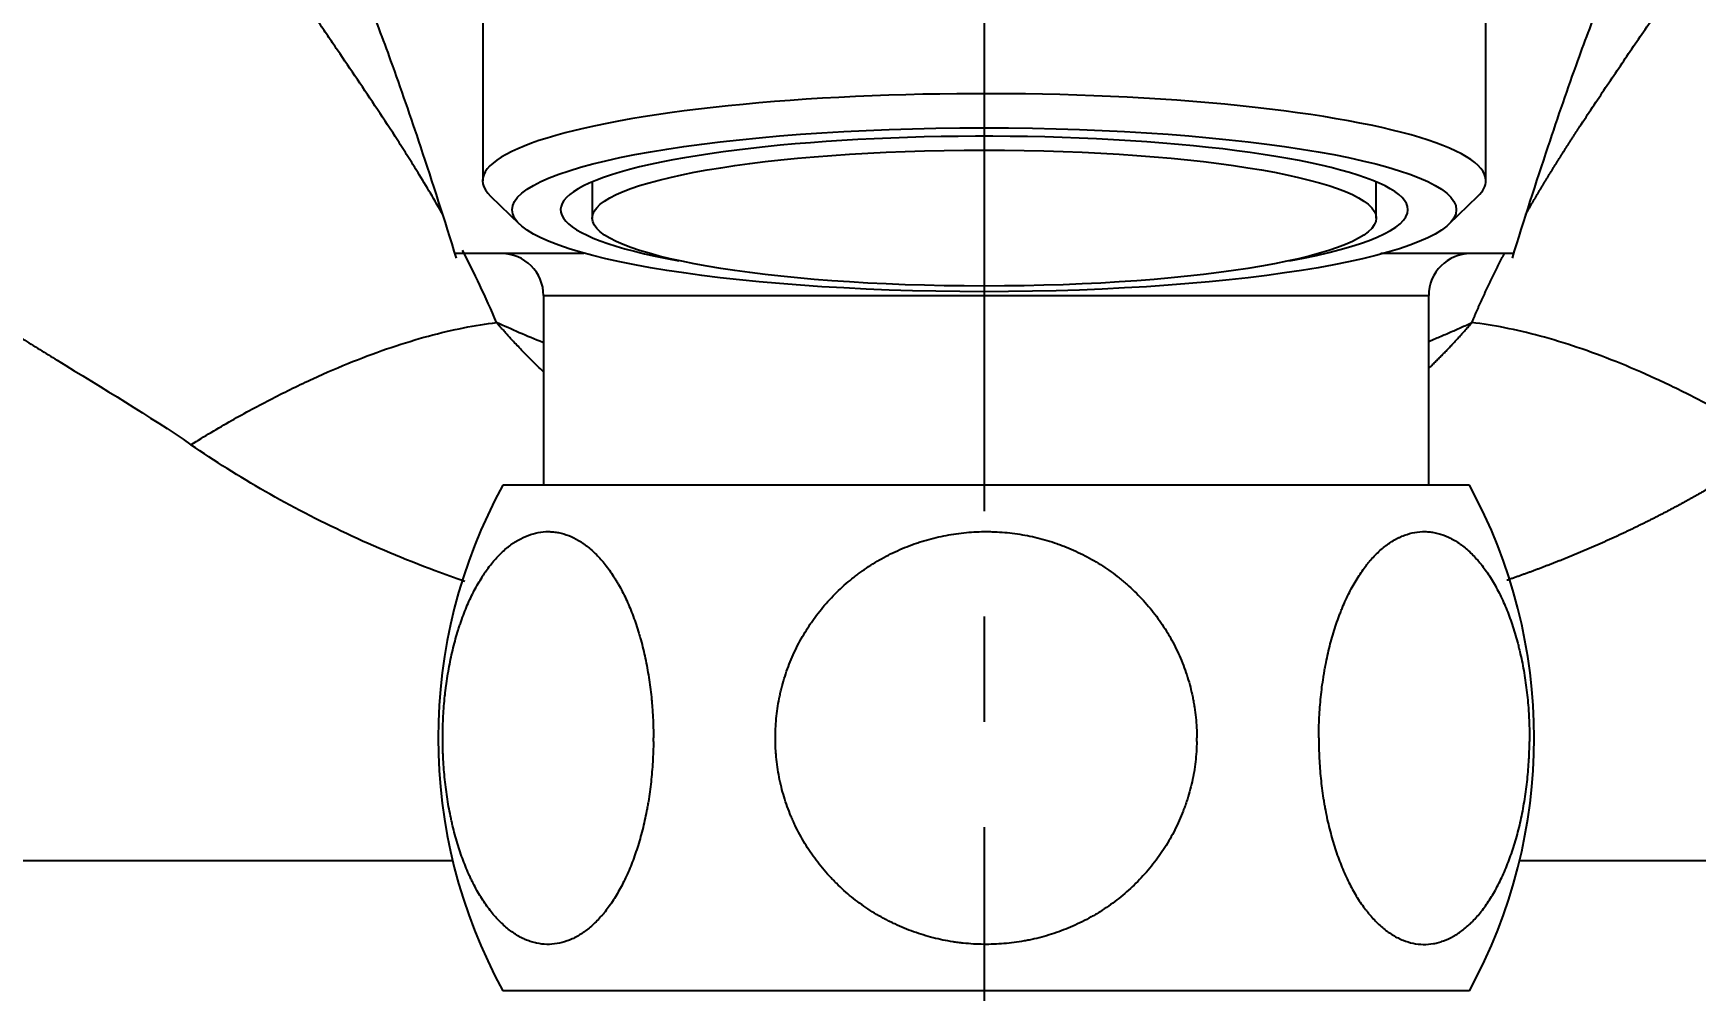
# Model space of a CAD drawing. Extents: x 0 to 1128, y 0 to 827.
# Drawn here: x 251.01 to 290.45, y 229.58 to 252.31 of the extents above; entities that cross this region are included whole.
import ezdxf

# ---------------------------------------------------------------- set-up
doc = ezdxf.new("R2010")
doc.units = 0
doc.header["$LTSCALE"] = 10
doc.header["$MEASUREMENT"] = 0
doc.header["$PDMODE"] = 3
doc.header["$PDSIZE"] = -10
doc.linetypes.add('CENTER', pattern=[2, 1.25, -0.25, 0.25, -0.25])
doc.layers.get('0').update_dxf_attribs({"linetype": 'CONTINUOUS'})
doc.layers.get('DEFPOINTS').update_dxf_attribs({"linetype": 'CONTINUOUS'})
doc.layers.add('1', color=7, linetype='CONTINUOUS')
doc.styles.add('Daelim Dimension', font='')
doc.styles.get('Daelim Dimension').set_extended_font_data('나눔고딕')
doc.dimstyles.new('DEFAULT', dxfattribs={"dimscale": 2, "dimtxt": 2, "dimasz": 2, "dimexe": 0, "dimexo": 2, "dimgap": 1, "dimtad": 1, "dimdec": 1, "dimzin": 9, "dimdsep": 46, "dimtxsty": 'Daelim Dimension', "dimcen": 0.5, "dimclrd": 252, "dimclre": 252, "dimclrt": 3, "dimadec": 1, "dimazin": 0, "dimtfac": 1, "dimtdec": 1, "dimtix": 1, "dimtmove": 0, "dimatfit": 3, "dimfxl": 1, "dimtolj": 1, "dimtzin": 1, "dimlwd": 9, "dimlwe": 9, "dimarcsym": 0})

# ---------------------------------------------------------------- blocks, each defined once
blk = doc.blocks.new('*D21')
at = {"color": 5, "lineweight": 9, "ltscale": 0.5, "transparency": 16777216}
for p, q in [((269.57, 331.874), (148.309, 331.874)), ((148.309, 236.665), (148.309, 327.874)), ((209.596, 232.665), (148.309, 232.665))]:
    blk.add_line(p, q, dxfattribs=at)
at = {"color": 5, "ltscale": 0.5, "transparency": 16777216}
for points in [[(147.642, 327.874), (148.976, 327.874), (148.309, 331.874)], [(147.642, 236.665), (148.976, 236.665), (148.309, 232.665)]]:
    blk.add_solid(points, dxfattribs=at)
at = {"layer": 'DEFPOINTS', "color": 0, "ltscale": 0.5, "transparency": 16777216}
for p in [(148.309, 331.874), (273.57, 331.874), (213.596, 232.665)]:
    blk.add_point(p, dxfattribs=at)
at = {"color": 7, "lineweight": -3, "ltscale": 0.5, "transparency": 16777216, "insert": (140.865, 282.27), "char_height": 10, "attachment_point": 5, "rotation": 90, "style": 'Daelim Dimension'}
blk.add_mtext('\\A1;99', dxfattribs=at)

msp = doc.modelspace()

# ---------------------------------------------------------------- linework, layer by layer
at = {"layer": '1', "color": 7, "linetype": 'Continuous', "lineweight": -3}
for p, q in [((261.669, 256.491), (261.669, 248.809)), ((285.469, 248.809), (285.469, 256.491)), ((264.269, 248.781), (264.269, 247.923)), ((282.869, 247.923), (282.869, 248.781)), ((261.855, 248.445), (262.544, 247.777)), ((284.594, 247.777), (285.283, 248.445)), ((263.113, 246.081), (263.113, 241.581)), ((263.113, 246.081), (284.113, 246.081)), ((284.113, 241.581), (284.113, 246.081)), ((285.079, 241.581), (262.147, 241.581)), ((260.958, 232.665), (211.256, 232.665)), ((335.882, 232.665), (286.267, 232.665)), ((285.079, 229.581), (262.147, 229.581))]:
    msp.add_line(p, q, dxfattribs=at)
at = {"layer": '1', "color": 1, "linetype": 'CENTER', "lineweight": -3}
msp.add_line((273.569, 253.464), (273.569, 171.853), dxfattribs=at)
at = {"layer": '1', "color": 7, "linetype": 'Continuous', "lineweight": -3}
for centre, radius, start, end in [((262.113, 246.081), 1, 0, 90), ((285.113, 246.081), 1, 90, 180), ((273.113, 235.581), 12.5, 151.3146, 208.6854), ((274.113, 235.581), 12.5, 331.3146, 28.6854)]:
    msp.add_arc(centre, radius, start, end, dxfattribs=at)
for centre, major_axis, start_param, end_param in [((273.569, 248.809), (11.9, 0), 0, 3.318798), ((273.569, 248.12), (10.05, 0), 0, 3.90716), ((273.569, 248.809), (11.9, 0), 6.10598, 6.283185), ((273.569, 248.12), (10.05, 0), 5.517618, 6.283185)]:
    msp.add_ellipse(centre, major_axis=major_axis, ratio=0.173648, start_param=start_param, end_param=end_param, dxfattribs=at)
for centre, major_axis in [((273.569, 248.12), (11.2, 0)), ((273.569, 247.923), (9.3, 0))]:
    msp.add_ellipse(centre, major_axis=major_axis, ratio=0.173648, dxfattribs=at)
for points, knots in [([(260.724, 248.007), (260.529, 248.348), (260.332, 248.677), (260.115, 249.03), (260.095, 249.063), (260.055, 249.127), (259.995, 249.225), (259.855, 249.449), (259.574, 249.891), (259.334, 250.258), (258.855, 250.981), (258.538, 251.447), (258.187, 251.964), (258.148, 252.022), (258.07, 252.136), (257.954, 252.307), (257.684, 252.705), (257.455, 253.042), (257.003, 253.715), (256.707, 254.161), (256.346, 254.721), (256.275, 254.834), (256.132, 255.059), (255.919, 255.396), (255.711, 255.736), (255.303, 256.417), (255.04, 256.873), (254.758, 257.388), (254.727, 257.445), (254.665, 257.559), (254.573, 257.731), (254.362, 258.133), (254.189, 258.478), (253.85, 259.172), (253.638, 259.638), (253.413, 260.167), (253.388, 260.226), (253.339, 260.345), (253.266, 260.522), (253.1, 260.937), (252.965, 261.296), (252.707, 262.013), (252.549, 262.492), (252.391, 263.028), (252.373, 263.087), (252.339, 263.206), (252.289, 263.384), (252.176, 263.8), (252.088, 264.155), (251.923, 264.863), (251.829, 265.333), (251.592, 266.733), (251.496, 267.652), (251.46, 268.547)], [0, 0, 0, 0, 0.041916, 0.041916, 0.046193, 0.046193, 0.05047, 0.059025, 0.076133, 0.110351, 0.110351, 0.178785, 0.178785, 0.18734, 0.18734, 0.195894, 0.213003, 0.24722, 0.24722, 0.315654, 0.315654, 0.332763, 0.332763, 0.349872, 0.384089, 0.384089, 0.452524, 0.452524, 0.461078, 0.461078, 0.469632, 0.486741, 0.520958, 0.520958, 0.589393, 0.589393, 0.597947, 0.597947, 0.606501, 0.62361, 0.657827, 0.657827, 0.726262, 0.726262, 0.734816, 0.734816, 0.74337, 0.760479, 0.794696, 0.794696, 0.863131, 0.863131, 1, 1, 1, 1]), ([(286.414, 248.005), (286.416, 248.01), (286.431, 248.036), (286.458, 248.082), (286.493, 248.144), (286.529, 248.206), (286.564, 248.267), (286.6, 248.329), (286.636, 248.39), (286.672, 248.451), (286.709, 248.513), (286.745, 248.574), (286.782, 248.635), (286.818, 248.696), (286.855, 248.757), (286.892, 248.818), (286.929, 248.879), (286.966, 248.939), (287.003, 249), (287.041, 249.061), (287.078, 249.121), (287.116, 249.182), (287.154, 249.242), (287.191, 249.303), (287.229, 249.363), (287.267, 249.423), (287.306, 249.484), (287.344, 249.544), (287.382, 249.604), (287.421, 249.664), (287.459, 249.725), (287.498, 249.785), (287.536, 249.845), (287.575, 249.905), (287.614, 249.965), (287.653, 250.025), (287.692, 250.085), (287.82, 250.28), (288.037, 250.609), (288.347, 251.073), (288.659, 251.535), (288.973, 251.996), (289.286, 252.457), (289.599, 252.918), (289.911, 253.381), (290.221, 253.846), (290.528, 254.313), (290.832, 254.783), (291.08, 255.175), (291.274, 255.487), (291.415, 255.716), (291.555, 255.948), (291.694, 256.181), (291.833, 256.416), (291.97, 256.654), (292.107, 256.893), (292.242, 257.135), (292.376, 257.378), (292.509, 257.623), (292.64, 257.871), (292.769, 258.12), (292.896, 258.371), (293.022, 258.624), (293.146, 258.879), (293.267, 259.135), (293.386, 259.393), (293.503, 259.653), (293.618, 259.915), (293.73, 260.177), (293.84, 260.442), (293.947, 260.707), (294.051, 260.974), (294.153, 261.242), (294.252, 261.511), (294.325, 261.717), (294.374, 261.86), (294.401, 261.939), (294.429, 262.018), (294.455, 262.098), (294.482, 262.179), (294.509, 262.26), (294.536, 262.341), (294.562, 262.423), (294.588, 262.505), (294.614, 262.588), (294.64, 262.671), (294.666, 262.755), (294.691, 262.839), (294.717, 262.923), (294.742, 263.008), (294.767, 263.093), (294.791, 263.178), (294.816, 263.264), (294.84, 263.351), (294.864, 263.437), (294.888, 263.524), (294.912, 263.612), (294.935, 263.699), (294.958, 263.788), (294.981, 263.876), (295.003, 263.965), (295.025, 264.054), (295.047, 264.143), (295.069, 264.233), (295.09, 264.323), (295.112, 264.413), (295.132, 264.504), (295.153, 264.595), (295.173, 264.686), (295.193, 264.777), (295.212, 264.869), (295.231, 264.961), (295.25, 265.053), (295.269, 265.145), (295.287, 265.238), (295.305, 265.33), (295.322, 265.423), (295.339, 265.517), (295.356, 265.61), (295.373, 265.703), (295.389, 265.797), (295.404, 265.891), (295.419, 265.985), (295.434, 266.079), (295.449, 266.174), (295.463, 266.268), (295.477, 266.362), (295.49, 266.457), (295.503, 266.552), (295.515, 266.647), (295.528, 266.742), (295.539, 266.837), (295.551, 266.932), (295.561, 267.027), (295.572, 267.122), (295.582, 267.217), (295.592, 267.312), (295.601, 267.407), (295.61, 267.503), (295.618, 267.598), (295.626, 267.693), (295.633, 267.788), (295.64, 267.883), (295.647, 267.978), (295.653, 268.073), (295.659, 268.168), (295.664, 268.263), (295.669, 268.358), (295.674, 268.452), (295.676, 268.515), (295.678, 268.547)], [0, 0, 0, 0, 0.000919, 0.004676, 0.008428, 0.012176, 0.01592, 0.019659, 0.023394, 0.027125, 0.030851, 0.034574, 0.038292, 0.042005, 0.045715, 0.049421, 0.053122, 0.056819, 0.060513, 0.064202, 0.067887, 0.071569, 0.075246, 0.07892, 0.082589, 0.086255, 0.089917, 0.093575, 0.097229, 0.100879, 0.104526, 0.108169, 0.111808, 0.115444, 0.119076, 0.122704, 0.126329, 0.129949, 0.158022, 0.185677, 0.21292, 0.23976, 0.266201, 0.29225, 0.317913, 0.343197, 0.368107, 0.392651, 0.416838, 0.42827, 0.439675, 0.451053, 0.462405, 0.473733, 0.485037, 0.496318, 0.507579, 0.518819, 0.53004, 0.541243, 0.552429, 0.5636, 0.574757, 0.585902, 0.597036, 0.608161, 0.619279, 0.630391, 0.641501, 0.65261, 0.663721, 0.674837, 0.68596, 0.697093, 0.708241, 0.711486, 0.71475, 0.718032, 0.721332, 0.724651, 0.727988, 0.731343, 0.734717, 0.738109, 0.741518, 0.744946, 0.748392, 0.751856, 0.755338, 0.758838, 0.762356, 0.765892, 0.769445, 0.773016, 0.776605, 0.780211, 0.783835, 0.787477, 0.791136, 0.794812, 0.798506, 0.802217, 0.805945, 0.809691, 0.813453, 0.817233, 0.82103, 0.824844, 0.828675, 0.832523, 0.836388, 0.84027, 0.844168, 0.848083, 0.852015, 0.855964, 0.859929, 0.863911, 0.86791, 0.871925, 0.875957, 0.880005, 0.884069, 0.88815, 0.892248, 0.896362, 0.900492, 0.904639, 0.908802, 0.912981, 0.917177, 0.921389, 0.925617, 0.929862, 0.934123, 0.9384, 0.942693, 0.947003, 0.951329, 0.955672, 0.960031, 0.964406, 0.968798, 0.973206, 0.97763, 0.982071, 0.986529, 0.991002, 0.995493, 1, 1, 1, 1]), ([(236.983, 262.175), (237.025, 261.276), (237.169, 260.36), (237.545, 258.975), (237.697, 258.512), (237.964, 257.816), (238.108, 257.467), (238.293, 257.061), (238.377, 256.887), (238.433, 256.771), (238.462, 256.713), (238.723, 256.19), (238.984, 255.724), (239.414, 255.03), (239.638, 254.685), (239.916, 254.286), (240.039, 254.115), (240.121, 254.002), (240.162, 253.946), (240.539, 253.44), (241.075, 252.775), (241.759, 252.017), (242.064, 251.697), (242.271, 251.484), (242.375, 251.378), (242.904, 250.849), (243.572, 250.224), (244.396, 249.517), (244.757, 249.22), (244.999, 249.023), (245.121, 248.925), (246.224, 248.053), (247.256, 247.316), (248.85, 246.253), (249.66, 245.732), (250.615, 245.137), (251.025, 244.885), (251.298, 244.717), (251.435, 244.633), (252.663, 243.881), (253.756, 243.226), (254.748, 242.543)], [0, 0, 0, 0, 0.125, 0.125, 0.1875, 0.1875, 0.21875, 0.234375, 0.242188, 0.242188, 0.25, 0.25, 0.3125, 0.3125, 0.34375, 0.359375, 0.367188, 0.367188, 0.375, 0.375, 0.4375, 0.46875, 0.484375, 0.484375, 0.5, 0.5, 0.5625, 0.59375, 0.609375, 0.609375, 0.625, 0.625, 0.75, 0.75, 0.8125, 0.84375, 0.859375, 0.859375, 0.875, 0.875, 1, 1, 1, 1]), ([(258.131, 254.963), (258.129, 254.962), (258.152, 254.915), (258.236, 254.739), (258.391, 254.407), (258.628, 253.868), (259, 252.963), (259.534, 251.55), (260.241, 249.492), (260.758, 247.885), (261.041, 246.969)], [0, 0, 0, 0, 0.092345, 0.14211, 0.2031, 0.281304, 0.379052, 0.543368, 0.750087, 1, 1, 1, 1]), ([(286.098, 246.973), (286.381, 247.888), (286.898, 249.495), (287.605, 251.552), (288.138, 252.964), (288.511, 253.869), (288.747, 254.407), (288.902, 254.74), (288.986, 254.915), (289.009, 254.962), (289.007, 254.963)], [0, 0, 0, 0, 0.249897, 0.456604, 0.620918, 0.718673, 0.796891, 0.857904, 0.907709, 1, 1, 1, 1]), ([(264.073, 247.081), (263.922, 247.081), (263.775, 247.081), (263.507, 247.081), (263.384, 247.081), (263.235, 247.081), (263.206, 247.081), (263.147, 247.081), (263.06, 247.081), (262.976, 247.081), (262.702, 247.081), (262.501, 247.081), (262.137, 247.081), (261.973, 247.081), (261.682, 247.081), (261.555, 247.081), (261.338, 247.081), (261.25, 247.081), (261.114, 247.081), (261.066, 247.081), (261.016, 247.081), (261.005, 247.081), (261.006, 247.081)], [0, 0, 0, 0, 0.076331, 0.076331, 0.144729, 0.144729, 0.161828, 0.161828, 0.178927, 0.213126, 0.213126, 0.34992, 0.34992, 0.486715, 0.486715, 0.62351, 0.62351, 0.760304, 0.760304, 0.897099, 0.897099, 1, 1, 1, 1]), ([(286.132, 247.081), (286.133, 247.081), (286.123, 247.081), (286.075, 247.081), (286.027, 247.081), (285.942, 247.081), (285.924, 247.081), (285.885, 247.081), (285.864, 247.081), (285.798, 247.081), (285.749, 247.081), (285.589, 247.081), (285.463, 247.081), (285.173, 247.081), (285.01, 247.081), (284.646, 247.081), (284.445, 247.081), (284.197, 247.081), (284.169, 247.081), (284.113, 247.081), (284.028, 247.081), (283.941, 247.081), (283.763, 247.081), (283.641, 247.081), (283.342, 247.081), (283.163, 247.081), (282.977, 247.081)], [0, 0, 0, 0, 0.098868, 0.098868, 0.233778, 0.233778, 0.267506, 0.267506, 0.301233, 0.301233, 0.368688, 0.368688, 0.503598, 0.503598, 0.638508, 0.638508, 0.773418, 0.773418, 0.790282, 0.790282, 0.807146, 0.840874, 0.840874, 0.908329, 0.908329, 1, 1, 1, 1]), ([(285.139, 245.442), (285.149, 245.465), (285.168, 245.51), (285.197, 245.577), (285.226, 245.645), (285.255, 245.712), (285.284, 245.779), (285.314, 245.845), (285.343, 245.912), (285.373, 245.978), (285.404, 246.044), (285.434, 246.11), (285.464, 246.176), (285.495, 246.241), (285.526, 246.307), (285.557, 246.372), (285.588, 246.437), (285.62, 246.502), (285.651, 246.567), (285.683, 246.632), (285.715, 246.696), (285.747, 246.761), (285.779, 246.825), (285.812, 246.889), (285.844, 246.953), (285.877, 247.017), (285.899, 247.06), (285.911, 247.082), (285.911, 247.083)], [0, 0, 0, 0, 0.040614, 0.081168, 0.121664, 0.1621, 0.202479, 0.242799, 0.283062, 0.323267, 0.363416, 0.403509, 0.443545, 0.483526, 0.523452, 0.563323, 0.603139, 0.642901, 0.682609, 0.722264, 0.761866, 0.801415, 0.840911, 0.880356, 0.919749, 0.959091, 0.998381, 1, 1, 1, 1]), ([(254.748, 242.543), (255.067, 242.741), (255.389, 242.933), (256.034, 243.3), (256.358, 243.475), (257.001, 243.807), (257.322, 243.963), (257.958, 244.255), (258.274, 244.39), (258.895, 244.639), (259.201, 244.752), (259.801, 244.954), (260.095, 245.044), (260.668, 245.199), (260.947, 245.264), (261.486, 245.371), (261.748, 245.413), (261.999, 245.442)], [0, 0, 0, 0, 0.125, 0.125, 0.25, 0.25, 0.375, 0.375, 0.5, 0.5, 0.625, 0.625, 0.75, 0.75, 0.875, 0.875, 1, 1, 1, 1]), ([(263.106, 244.278), (263.061, 244.321), (262.965, 244.413), (262.825, 244.551), (262.69, 244.688), (262.567, 244.816), (262.456, 244.933), (262.358, 245.039), (262.271, 245.134), (262.195, 245.219), (262.131, 245.291), (262.077, 245.352), (262.034, 245.401), (262.01, 245.43), (261.999, 245.442)], [0, 0, 0, 0, 0.117843, 0.24802, 0.368175, 0.478314, 0.578444, 0.668577, 0.748722, 0.81889, 0.879092, 0.929339, 0.969639, 1, 1, 1, 1]), ([(284.125, 244.367), (284.145, 244.386), (284.192, 244.431), (284.265, 244.503), (284.345, 244.583), (284.425, 244.664), (284.505, 244.746), (284.585, 244.829), (284.664, 244.913), (284.744, 244.999), (284.823, 245.085), (284.903, 245.173), (284.982, 245.262), (285.061, 245.351), (285.113, 245.412), (285.139, 245.442)], [0, 0, 0, 0, 0.056545, 0.132562, 0.209068, 0.286058, 0.363529, 0.441475, 0.519892, 0.598775, 0.678119, 0.757919, 0.83817, 0.918865, 1, 1, 1, 1]), ([(284.13, 245.004), (284.155, 245.015), (284.225, 245.043), (284.34, 245.091), (284.474, 245.148), (284.608, 245.205), (284.742, 245.264), (284.875, 245.323), (285.007, 245.382), (285.095, 245.422), (285.139, 245.442)], [0, 0, 0, 0, 0.072842, 0.205224, 0.337634, 0.47007, 0.602528, 0.735004, 0.867496, 1, 1, 1, 1]), ([(292.39, 242.543), (292.071, 242.741), (291.749, 242.933), (291.104, 243.3), (290.781, 243.475), (290.137, 243.807), (289.816, 243.963), (289.18, 244.255), (288.864, 244.39), (288.243, 244.639), (287.937, 244.752), (287.337, 244.954), (287.043, 245.044), (286.47, 245.199), (286.191, 245.264), (285.652, 245.371), (285.39, 245.413), (285.139, 245.442)], [0, 0, 0, 0, 0.125, 0.125, 0.25, 0.25, 0.375, 0.375, 0.5, 0.5, 0.625, 0.625, 0.75, 0.75, 0.875, 0.875, 1, 1, 1, 1]), ([(261.246, 239.299), (261.007, 239.381), (260.772, 239.465), (259.811, 239.823), (259.111, 240.117), (257.769, 240.745), (257.127, 241.08), (255.896, 241.785), (255.309, 242.156), (254.748, 242.543)], [0, 0, 0, 0, 0.096215, 0.096215, 0.397477, 0.397477, 0.698738, 0.698738, 1, 1, 1, 1]), ([(292.39, 242.543), (292.367, 242.527), (292.321, 242.495), (292.252, 242.448), (292.183, 242.401), (292.114, 242.355), (292.044, 242.308), (291.975, 242.262), (291.905, 242.217), (291.836, 242.171), (291.766, 242.126), (291.696, 242.081), (291.626, 242.036), (291.556, 241.991), (291.486, 241.947), (291.416, 241.903), (291.346, 241.86), (291.275, 241.816), (291.205, 241.773), (291.134, 241.73), (291.063, 241.687), (290.993, 241.645), (290.922, 241.603), (290.851, 241.561), (290.78, 241.519), (290.709, 241.478), (290.638, 241.437), (290.566, 241.396), (290.495, 241.355), (290.423, 241.315), (290.352, 241.275), (290.28, 241.235), (290.208, 241.195), (290.137, 241.156), (290.065, 241.116), (289.993, 241.078), (289.921, 241.039), (289.848, 241.001), (289.776, 240.962), (289.704, 240.924), (289.631, 240.887), (289.559, 240.849), (289.486, 240.812), (289.413, 240.775), (289.34, 240.738), (289.267, 240.702), (289.194, 240.666), (289.121, 240.63), (289.048, 240.594), (288.975, 240.558), (288.901, 240.523), (288.828, 240.488), (288.754, 240.453), (288.681, 240.419), (288.607, 240.384), (288.533, 240.35), (288.459, 240.316), (288.385, 240.283), (288.311, 240.249), (288.237, 240.216), (288.163, 240.183), (288.088, 240.15), (288.014, 240.118), (287.939, 240.086), (287.864, 240.054), (287.79, 240.022), (287.715, 239.99), (287.64, 239.959), (287.565, 239.928), (287.49, 239.897), (287.414, 239.866), (287.339, 239.835), (287.264, 239.805), (287.188, 239.775), (287.113, 239.745), (287.037, 239.716), (286.961, 239.686), (286.885, 239.657), (286.81, 239.628), (286.733, 239.599), (286.657, 239.571), (286.581, 239.542), (286.505, 239.514), (286.428, 239.486), (286.352, 239.459), (286.275, 239.431), (286.199, 239.404), (286.122, 239.377), (286.046, 239.35), (285.995, 239.333), (285.97, 239.324)], [0, 0, 0, 0, 0.011653, 0.023297, 0.034932, 0.046558, 0.058176, 0.069785, 0.081385, 0.092977, 0.104561, 0.116136, 0.127703, 0.139261, 0.150812, 0.162355, 0.173889, 0.185416, 0.196935, 0.208447, 0.219951, 0.231447, 0.242936, 0.254418, 0.265892, 0.277359, 0.288819, 0.300272, 0.311718, 0.323158, 0.33459, 0.346016, 0.357435, 0.368848, 0.380254, 0.391654, 0.403048, 0.414435, 0.425817, 0.437192, 0.448562, 0.459925, 0.471283, 0.482636, 0.493982, 0.505323, 0.516659, 0.52799, 0.539315, 0.550635, 0.56195, 0.57326, 0.584565, 0.595865, 0.607161, 0.618452, 0.629738, 0.64102, 0.652298, 0.663571, 0.67484, 0.686105, 0.697366, 0.708623, 0.719876, 0.731126, 0.742372, 0.753614, 0.764853, 0.776088, 0.78732, 0.798548, 0.809774, 0.820997, 0.832216, 0.843433, 0.854647, 0.865858, 0.877067, 0.888273, 0.899476, 0.910678, 0.921877, 0.933073, 0.944268, 0.955461, 0.966652, 0.977841, 0.989028, 1, 1, 1, 1]), ([(265.72, 235.501), (265.719, 235.338), (265.713, 235.176), (265.694, 234.856), (265.667, 234.539), (265.625, 234.228), (265.593, 234.035), (265.586, 233.997), (265.573, 233.92), (265.566, 233.882), (265.544, 233.768), (265.528, 233.693), (265.479, 233.472), (265.406, 233.184), (265.319, 232.913), (265.249, 232.715), (265.225, 232.651), (265.175, 232.523), (265.149, 232.46), (265.069, 232.276), (265.013, 232.16), (264.895, 231.939), (264.773, 231.73), (264.641, 231.545), (264.554, 231.436), (264.537, 231.415), (264.502, 231.373), (264.449, 231.312), (264.396, 231.255), (264.288, 231.147), (264.14, 231.017), (263.988, 230.915), (263.871, 230.849), (263.831, 230.829), (263.772, 230.802), (263.752, 230.793), (263.712, 230.777), (263.692, 230.769), (263.592, 230.734), (263.433, 230.692), (263.272, 230.68), (263.111, 230.684), (263.03, 230.693), (262.929, 230.715), (262.909, 230.72), (262.868, 230.73), (262.808, 230.748), (262.748, 230.769), (262.63, 230.818), (262.474, 230.897), (262.322, 231.006), (262.21, 231.098), (262.173, 231.131), (262.118, 231.183), (262.1, 231.201), (262.063, 231.237), (262.045, 231.256), (261.956, 231.351), (261.817, 231.516), (261.688, 231.706), (261.563, 231.909), (261.502, 232.017), (261.43, 232.16), (261.416, 232.189), (261.388, 232.247), (261.346, 232.336), (261.306, 232.428), (261.229, 232.614), (261.132, 232.871), (261.049, 233.147), (260.991, 233.36), (260.973, 233.432), (260.947, 233.542), (260.938, 233.579), (260.922, 233.654), (260.914, 233.691), (260.875, 233.878), (260.82, 234.182), (260.781, 234.494), (260.75, 234.81), (260.738, 234.97), (260.729, 235.173), (260.727, 235.214), (260.725, 235.295), (260.721, 235.417), (260.72, 235.538), (260.721, 235.78), (260.731, 236.101), (260.756, 236.419), (260.777, 236.618), (260.781, 236.657), (260.791, 236.736), (260.796, 236.776), (260.811, 236.894), (260.823, 236.972), (260.86, 237.203), (260.917, 237.505), (260.988, 237.793), (261.047, 238.005), (261.078, 238.109), (261.111, 238.212), (261.134, 238.28), (261.145, 238.314), (261.203, 238.48), (261.253, 238.608), (261.357, 238.853), (261.468, 239.087), (261.59, 239.299), (261.67, 239.425), (261.686, 239.45), (261.718, 239.498), (261.768, 239.57), (261.818, 239.638), (261.92, 239.769), (262.06, 239.929), (262.206, 240.062), (262.319, 240.151), (262.357, 240.18), (262.415, 240.219), (262.434, 240.232), (262.473, 240.256), (262.493, 240.268), (262.59, 240.324), (262.747, 240.399), (262.906, 240.443), (263.066, 240.473), (263.147, 240.48), (263.249, 240.48), (263.269, 240.479), (263.31, 240.477), (263.371, 240.472), (263.431, 240.463), (263.552, 240.439), (263.711, 240.392), (263.867, 240.316), (263.984, 240.247), (264.022, 240.222), (264.08, 240.182), (264.099, 240.168), (264.137, 240.139), (264.156, 240.125), (264.25, 240.049), (264.396, 239.913), (264.535, 239.752), (264.67, 239.576), (264.736, 239.482), (264.815, 239.355), (264.831, 239.329), (264.862, 239.277), (264.908, 239.197), (264.953, 239.115), (265.04, 238.946), (265.149, 238.711), (265.247, 238.455), (265.316, 238.255), (265.338, 238.188), (265.37, 238.084), (265.381, 238.049), (265.401, 237.979), (265.411, 237.943), (265.46, 237.765), (265.531, 237.475), (265.586, 237.173), (265.634, 236.866), (265.655, 236.71), (265.675, 236.51), (265.679, 236.47), (265.686, 236.39), (265.696, 236.27), (265.704, 236.149), (265.716, 235.906), (265.72, 235.744), (265.72, 235.581)], [0, 0, 0, 0, 0.015625, 0.015625, 0.03125, 0.046875, 0.046875, 0.050781, 0.050781, 0.054688, 0.054688, 0.0625, 0.0625, 0.078125, 0.09375, 0.09375, 0.101563, 0.101563, 0.109375, 0.109375, 0.125, 0.125, 0.140625, 0.15625, 0.15625, 0.160156, 0.160156, 0.164063, 0.171875, 0.171875, 0.1875, 0.203125, 0.203125, 0.210938, 0.210938, 0.214844, 0.214844, 0.21875, 0.21875, 0.234375, 0.25, 0.25, 0.265625, 0.265625, 0.269531, 0.269531, 0.273438, 0.28125, 0.28125, 0.296875, 0.3125, 0.3125, 0.320313, 0.320313, 0.324219, 0.324219, 0.328125, 0.328125, 0.34375, 0.359375, 0.359375, 0.375, 0.375, 0.378906, 0.378906, 0.382813, 0.390625, 0.390625, 0.40625, 0.421875, 0.421875, 0.429688, 0.429688, 0.433594, 0.433594, 0.4375, 0.4375, 0.453125, 0.46875, 0.46875, 0.484375, 0.484375, 0.488281, 0.488281, 0.492188, 0.5, 0.5, 0.515625, 0.53125, 0.53125, 0.535156, 0.535156, 0.539063, 0.539063, 0.546875, 0.546875, 0.5625, 0.578125, 0.578125, 0.585938, 0.589844, 0.589844, 0.59375, 0.59375, 0.609375, 0.609375, 0.625, 0.640625, 0.640625, 0.644531, 0.644531, 0.648438, 0.65625, 0.65625, 0.671875, 0.6875, 0.6875, 0.695313, 0.695313, 0.699219, 0.699219, 0.703125, 0.703125, 0.71875, 0.734375, 0.734375, 0.75, 0.75, 0.753906, 0.753906, 0.757813, 0.765625, 0.765625, 0.78125, 0.796875, 0.796875, 0.804688, 0.804688, 0.808594, 0.808594, 0.8125, 0.8125, 0.828125, 0.84375, 0.84375, 0.859375, 0.859375, 0.863281, 0.863281, 0.867187, 0.875, 0.875, 0.890625, 0.90625, 0.90625, 0.914062, 0.914062, 0.917969, 0.917969, 0.921875, 0.921875, 0.9375, 0.953125, 0.953125, 0.96875, 0.96875, 0.972656, 0.972656, 0.976562, 0.984375, 0.984375, 1, 1, 1, 1]), ([(278.612, 235.501), (278.609, 235.338), (278.598, 235.176), (278.561, 234.856), (278.507, 234.539), (278.421, 234.228), (278.358, 234.035), (278.345, 233.997), (278.317, 233.92), (278.303, 233.882), (278.259, 233.768), (278.228, 233.693), (278.129, 233.472), (277.984, 233.184), (277.811, 232.913), (277.67, 232.715), (277.622, 232.651), (277.521, 232.523), (277.469, 232.46), (277.309, 232.276), (277.197, 232.16), (276.963, 231.939), (276.718, 231.73), (276.453, 231.545), (276.281, 231.436), (276.246, 231.415), (276.176, 231.373), (276.071, 231.312), (275.963, 231.255), (275.747, 231.147), (275.453, 231.017), (275.147, 230.915), (274.913, 230.849), (274.835, 230.829), (274.716, 230.802), (274.676, 230.793), (274.596, 230.777), (274.556, 230.769), (274.357, 230.734), (274.037, 230.692), (273.716, 230.68), (273.393, 230.684), (273.232, 230.693), (273.03, 230.715), (272.989, 230.72), (272.908, 230.73), (272.788, 230.748), (272.669, 230.769), (272.432, 230.818), (272.12, 230.897), (271.817, 231.006), (271.593, 231.098), (271.518, 231.131), (271.408, 231.183), (271.371, 231.201), (271.299, 231.237), (271.263, 231.256), (271.083, 231.351), (270.806, 231.516), (270.547, 231.706), (270.297, 231.909), (270.177, 232.017), (270.032, 232.16), (270.004, 232.189), (269.947, 232.247), (269.864, 232.336), (269.784, 232.428), (269.629, 232.614), (269.436, 232.871), (269.27, 233.147), (269.154, 233.36), (269.118, 233.432), (269.065, 233.542), (269.048, 233.579), (269.015, 233.654), (268.999, 233.691), (268.921, 233.878), (268.812, 234.182), (268.734, 234.494), (268.672, 234.81), (268.649, 234.97), (268.63, 235.173), (268.627, 235.214), (268.621, 235.295), (268.614, 235.417), (268.612, 235.538), (268.614, 235.78), (268.633, 236.101), (268.684, 236.419), (268.726, 236.618), (268.735, 236.657), (268.753, 236.736), (268.763, 236.776), (268.795, 236.894), (268.818, 236.972), (268.892, 237.203), (269.005, 237.505), (269.148, 237.793), (269.266, 238.005), (269.307, 238.075), (269.372, 238.178), (269.394, 238.212), (269.439, 238.28), (269.462, 238.314), (269.578, 238.48), (269.677, 238.608), (269.886, 238.853), (270.107, 239.087), (270.351, 239.299), (270.511, 239.425), (270.543, 239.45), (270.609, 239.498), (270.707, 239.57), (270.808, 239.638), (271.012, 239.769), (271.291, 239.929), (271.584, 240.062), (271.81, 240.151), (271.886, 240.18), (272.002, 240.219), (272.04, 240.232), (272.118, 240.256), (272.157, 240.268), (272.352, 240.324), (272.665, 240.399), (272.984, 240.443), (273.305, 240.473), (273.466, 240.48), (273.67, 240.48), (273.711, 240.479), (273.792, 240.477), (273.914, 240.472), (274.035, 240.463), (274.275, 240.439), (274.594, 240.392), (274.906, 240.316), (275.139, 240.247), (275.216, 240.222), (275.331, 240.182), (275.37, 240.168), (275.446, 240.139), (275.484, 240.125), (275.672, 240.049), (275.965, 239.913), (276.242, 239.752), (276.512, 239.576), (276.643, 239.482), (276.802, 239.355), (276.834, 239.329), (276.896, 239.277), (276.989, 239.197), (277.078, 239.115), (277.251, 238.946), (277.471, 238.711), (277.666, 238.455), (277.804, 238.255), (277.848, 238.188), (277.912, 238.084), (277.933, 238.049), (277.974, 237.979), (277.994, 237.943), (278.092, 237.765), (278.233, 237.475), (278.344, 237.173), (278.441, 236.866), (278.481, 236.71), (278.522, 236.51), (278.53, 236.47), (278.544, 236.39), (278.564, 236.27), (278.58, 236.149), (278.604, 235.906), (278.613, 235.744), (278.613, 235.581)], [0, 0, 0, 0, 0.015625, 0.015625, 0.03125, 0.046875, 0.046875, 0.050781, 0.050781, 0.054688, 0.054688, 0.0625, 0.0625, 0.078125, 0.09375, 0.09375, 0.101562, 0.101562, 0.109375, 0.109375, 0.125, 0.125, 0.140625, 0.15625, 0.15625, 0.160156, 0.160156, 0.164062, 0.171875, 0.171875, 0.1875, 0.203125, 0.203125, 0.210937, 0.210937, 0.214844, 0.214844, 0.21875, 0.21875, 0.234375, 0.25, 0.25, 0.265625, 0.265625, 0.269531, 0.269531, 0.273437, 0.28125, 0.28125, 0.296875, 0.3125, 0.3125, 0.320312, 0.320312, 0.324219, 0.324219, 0.328125, 0.328125, 0.34375, 0.359375, 0.359375, 0.375, 0.375, 0.378906, 0.378906, 0.382812, 0.390625, 0.390625, 0.40625, 0.421875, 0.421875, 0.429687, 0.429687, 0.433594, 0.433594, 0.4375, 0.4375, 0.453125, 0.46875, 0.46875, 0.484375, 0.484375, 0.488281, 0.488281, 0.492187, 0.5, 0.5, 0.515625, 0.53125, 0.53125, 0.535156, 0.535156, 0.539062, 0.539062, 0.546875, 0.546875, 0.5625, 0.578125, 0.578125, 0.585937, 0.585937, 0.589844, 0.589844, 0.59375, 0.59375, 0.609375, 0.609375, 0.625, 0.640625, 0.640625, 0.644531, 0.644531, 0.648437, 0.65625, 0.65625, 0.671875, 0.6875, 0.6875, 0.695312, 0.695312, 0.699219, 0.699219, 0.703125, 0.703125, 0.71875, 0.734375, 0.734375, 0.75, 0.75, 0.753906, 0.753906, 0.757812, 0.765625, 0.765625, 0.78125, 0.796875, 0.796875, 0.804687, 0.804687, 0.808594, 0.808594, 0.8125, 0.8125, 0.828125, 0.84375, 0.84375, 0.859375, 0.859375, 0.863281, 0.863281, 0.867187, 0.875, 0.875, 0.890625, 0.90625, 0.90625, 0.914062, 0.914062, 0.917969, 0.917969, 0.921875, 0.921875, 0.9375, 0.953125, 0.953125, 0.96875, 0.96875, 0.972656, 0.972656, 0.976562, 0.984375, 0.984375, 1, 1, 1, 1]), ([(281.505, 235.581), (281.505, 235.745), (281.509, 235.908), (281.526, 236.231), (281.55, 236.552), (281.591, 236.866), (281.622, 237.061), (281.628, 237.1), (281.641, 237.178), (281.648, 237.217), (281.67, 237.332), (281.685, 237.408), (281.733, 237.632), (281.804, 237.924), (281.89, 238.199), (281.96, 238.4), (281.984, 238.466), (282.021, 238.563), (282.034, 238.596), (282.06, 238.66), (282.073, 238.691), (282.139, 238.847), (282.195, 238.965), (282.312, 239.19), (282.434, 239.403), (282.567, 239.592), (282.653, 239.703), (282.671, 239.725), (282.706, 239.767), (282.758, 239.829), (282.812, 239.888), (282.921, 239.999), (283.068, 240.132), (283.222, 240.237), (283.32, 240.293), (283.34, 240.304), (283.38, 240.324), (283.4, 240.334), (283.459, 240.363), (283.5, 240.379), (283.62, 240.424), (283.781, 240.468), (283.943, 240.481), (284.064, 240.479), (284.105, 240.476), (284.166, 240.47), (284.187, 240.467), (284.227, 240.461), (284.248, 240.457), (284.35, 240.436), (284.431, 240.411), (284.59, 240.347), (284.747, 240.268), (284.9, 240.159), (285.013, 240.065), (285.05, 240.032), (285.125, 239.962), (285.161, 239.926), (285.269, 239.811), (285.409, 239.645), (285.539, 239.453), (285.665, 239.248), (285.726, 239.139), (285.843, 238.908), (285.898, 238.787), (286.001, 238.537), (286.098, 238.277), (286.181, 237.999), (286.229, 237.819), (286.239, 237.783), (286.257, 237.709), (286.266, 237.672), (286.292, 237.561), (286.309, 237.486), (286.355, 237.26), (286.409, 236.954), (286.448, 236.639), (286.47, 236.399), (286.477, 236.319), (286.485, 236.197), (286.488, 236.156), (286.492, 236.075), (286.494, 236.034), (286.503, 235.829), (286.506, 235.665), (286.505, 235.501)], [0, 0, 0, 0, 0.03125, 0.03125, 0.0625, 0.09375, 0.09375, 0.101562, 0.101562, 0.109375, 0.109375, 0.125, 0.125, 0.15625, 0.1875, 0.1875, 0.203125, 0.203125, 0.210937, 0.210937, 0.21875, 0.21875, 0.25, 0.25, 0.28125, 0.3125, 0.3125, 0.320312, 0.320312, 0.328125, 0.34375, 0.34375, 0.375, 0.40625, 0.40625, 0.414062, 0.414062, 0.421875, 0.421875, 0.4375, 0.4375, 0.46875, 0.5, 0.5, 0.515625, 0.515625, 0.523437, 0.523437, 0.53125, 0.53125, 0.5625, 0.5625, 0.59375, 0.625, 0.625, 0.640625, 0.640625, 0.65625, 0.65625, 0.6875, 0.71875, 0.71875, 0.75, 0.75, 0.78125, 0.78125, 0.8125, 0.84375, 0.84375, 0.851563, 0.851563, 0.859375, 0.859375, 0.875, 0.875, 0.90625, 0.9375, 0.9375, 0.953125, 0.953125, 0.960937, 0.960937, 0.96875, 0.96875, 1, 1, 1, 1]), ([(281.505, 235.581), (281.505, 235.418), (281.509, 235.257), (281.525, 234.937), (281.549, 234.62), (281.589, 234.308), (281.619, 234.115), (281.626, 234.076), (281.639, 233.999), (281.645, 233.961), (281.666, 233.847), (281.681, 233.771), (281.728, 233.549), (281.799, 233.26), (281.883, 232.986), (281.951, 232.786), (281.974, 232.721), (282.023, 232.592), (282.049, 232.528), (282.127, 232.342), (282.182, 232.224), (282.297, 231.999), (282.417, 231.786), (282.547, 231.597), (282.632, 231.486), (282.649, 231.464), (282.684, 231.421), (282.736, 231.358), (282.789, 231.299), (282.895, 231.187), (283.041, 231.052), (283.193, 230.945), (283.308, 230.875), (283.347, 230.853), (283.406, 230.824), (283.426, 230.814), (283.466, 230.797), (283.486, 230.788), (283.585, 230.749), (283.744, 230.701), (283.904, 230.683), (284.065, 230.681), (284.145, 230.687), (284.246, 230.704), (284.267, 230.708), (284.307, 230.717), (284.367, 230.732), (284.427, 230.751), (284.546, 230.795), (284.702, 230.868), (284.854, 230.97), (284.967, 231.057), (285.004, 231.089), (285.06, 231.138), (285.078, 231.155), (285.115, 231.19), (285.133, 231.208), (285.223, 231.299), (285.363, 231.458), (285.495, 231.642), (285.621, 231.839), (285.682, 231.943), (285.771, 232.11), (285.8, 232.168), (285.856, 232.285), (285.883, 232.344), (285.962, 232.527), (286.061, 232.779), (286.148, 233.05), (286.207, 233.26), (286.227, 233.331), (286.263, 233.475), (286.281, 233.549), (286.33, 233.771), (286.388, 234.072), (286.43, 234.381), (286.465, 234.694), (286.479, 234.853), (286.491, 235.055), (286.493, 235.095), (286.497, 235.176), (286.501, 235.298), (286.504, 235.42), (286.505, 235.501)], [0, 0, 0, 0, 0.03125, 0.03125, 0.0625, 0.09375, 0.09375, 0.101562, 0.101562, 0.109375, 0.109375, 0.125, 0.125, 0.15625, 0.1875, 0.1875, 0.203125, 0.203125, 0.21875, 0.21875, 0.25, 0.25, 0.28125, 0.3125, 0.3125, 0.320312, 0.320312, 0.328125, 0.34375, 0.34375, 0.375, 0.40625, 0.40625, 0.421875, 0.421875, 0.429687, 0.429687, 0.4375, 0.4375, 0.46875, 0.5, 0.5, 0.53125, 0.53125, 0.539062, 0.539062, 0.546875, 0.5625, 0.5625, 0.59375, 0.625, 0.625, 0.640625, 0.640625, 0.648437, 0.648437, 0.65625, 0.65625, 0.6875, 0.71875, 0.71875, 0.75, 0.75, 0.765625, 0.765625, 0.78125, 0.78125, 0.8125, 0.84375, 0.84375, 0.859375, 0.859375, 0.875, 0.875, 0.90625, 0.9375, 0.9375, 0.96875, 0.96875, 0.976562, 0.976562, 0.984375, 1, 1, 1, 1])]:
    msp.add_open_spline(points, degree=3, knots=knots, dxfattribs=at)
for points in [[(261.999, 245.442), (261.74, 246.055), (261.469, 246.621), (261.191, 247.154)], [(263.095, 244.969), (262.717, 245.122), (262.352, 245.28), (261.999, 245.442)], [(265.72, 235.501), (265.72, 235.514), (265.72, 235.541), (265.72, 235.568), (265.72, 235.581)], [(278.612, 235.501), (278.612, 235.514), (278.613, 235.541), (278.613, 235.568), (278.613, 235.581)]]:
    msp.add_open_spline(points, degree=3, dxfattribs=at)

# ---------------------------------------------------------------- dimensions: what is measured, and where the dimension line sits
at = {"color": 5, "lineweight": -3, "ltscale": 0.5}
dim = msp.add_linear_dim(base=(148.309, 331.874), p1=(213.596, 232.665), p2=(273.57, 331.874), angle=90, text='99', dimstyle='DEFAULT', override={"dimtxt": 5, "dimclrd": 5, "dimclre": 5, "dimclrt": 7}, dxfattribs=at)
dim.commit()
dim.dimension.update_dxf_attribs({"geometry": '*D21', "text_midpoint": (140.865, 282.27)})

doc.saveas('drawing.dxf')
